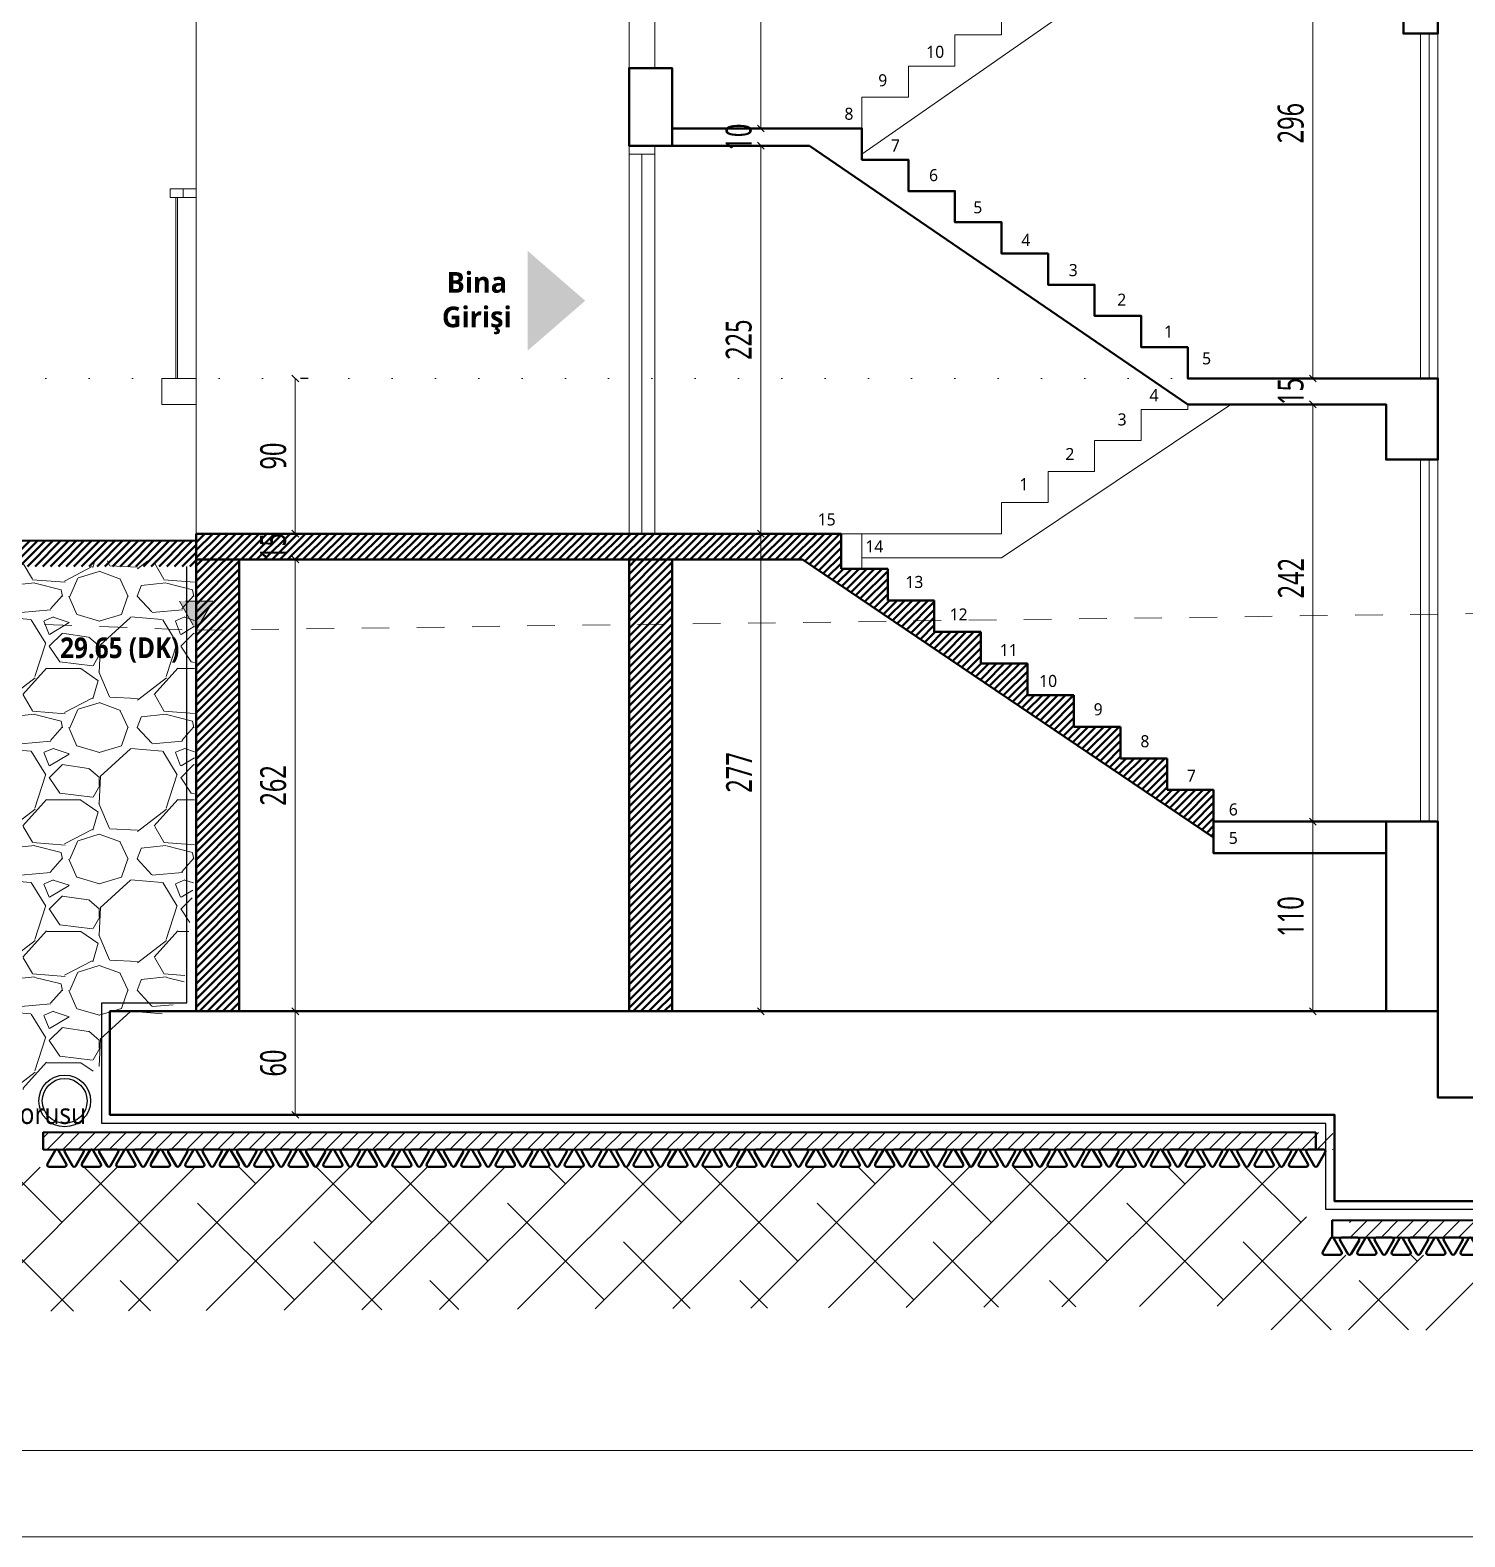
# Model space of a CAD drawing. Header units: metres. Extents: x 14968 to 56958, y -40276 to -31129.
# Drawn here: x 41974 to 42806, y -37376 to -36502 of the extents above; entities that cross this region are included whole.
import ezdxf
from ezdxf.enums import TextEntityAlignment as Align

# ---------------------------------------------------------------- set-up
doc = ezdxf.new("R2010")
doc.units = ezdxf.units.M
doc.linetypes.add('DOT', pattern=[0.25, 0, -0.25])
doc.linetypes.add('JIS_02_1.2', pattern=[64.008, 32.004, -32.004])
doc.layers.get('0').update_dxf_attribs({"lineweight": 13})
doc.layers.get('Defpoints').update_dxf_attribs({"lineweight": 9})
for name, color, linetype, lineweight in [('A ANTET', 7, 'Continuous', 13), ('A DIŞ ZEMİN', 7, 'Continuous', 50), ('A DUVAR', 7, 'Continuous', 25), ('A KAPI', 11, 'Continuous', 13), ('A KESİT BETONARME', 1, 'Continuous', 50), ('A KESİT MERDİVEN', 1, 'Continuous', 50), ('A KOLON TARAMA', 1, 'Continuous', 15), ('A KORKULUK', 87, 'Continuous', 9), ('A MERDİVEN', 3, 'Continuous', 13), ('A MERDİVEN BASAMAK', 3, 'Continuous', 13), ('A TABİİ ZEMİN ÇİZGİSİ', 81, 'JIS_02_1.2', 9), ('A TOPRAK', 17, 'Continuous', 5), ('A YAZI', 7, 'Continuous', 13), ('A YAZI MALZEME', 131, 'Continuous', 9), ('A YAZI VAZ', 7, 'Continuous', 13), ('A ÖLÇÜ İÇ', 31, 'Continuous', 13), ('A ÖLÇÜ KESİT', 31, 'Continuous', 9)]:
    doc.layers.add(name, color=color, linetype=linetype, lineweight=lineweight)
for name, color, linetype, lineweight, true_color in [('A GİRİŞ OKU', 1, 'Continuous', 13, 0xff0000), ('A KESİT DUVAR GÖRÜNÜŞ', 7, 'Continuous', 9, 0x848484), ('A KOT KESİT KAT HİZASI', 7, 'DOT', 15, 0xffff7f)]:
    doc.layers.add(name, color=color, linetype=linetype, lineweight=lineweight, true_color=true_color)
doc.layers.add('A YALITIM', color=6, linetype='BATTING')
doc.styles.add('HİB Segoe Semibold', font='')
doc.styles.add('HİB Segoe Semilight .7', font='segoeuisl.ttf', dxfattribs={"width": 0.7})
doc.styles.add('HİB Segoe Semilight .95', font='segoeuisl.ttf', dxfattribs={"width": 0.9})
doc.styles.get('HİB Segoe Semibold').set_extended_font_data('Segoe UI Semibold')
doc.linetypes.add('BATTING', pattern='A,0.00254,-2.54,[134,ltypeshp.shx,S=2.54,R=0,X=-2.54,Y=0],-5.08,[134,ltypeshp.shx,S=2.54,R=180,X=2.54,Y=0],-2.54', length=10.16254)
doc.dimstyles.new('HİB İÇ', dxfattribs={"dimtxt": 15, "dimasz": 18, "dimexe": 3, "dimexo": 10, "dimgap": 5, "dimtad": 1, "dimdec": 0, "dimzin": 0, "dimdsep": 46, "dimtxsty": 'HİB Segoe Semilight .7', "dimblk": 'NONE', "dimblk1": 'NONE', "dimblk2": 'NONE', "dimtsz": 2, "dimcen": 0.09, "dimclrd": 256, "dimclre": 256, "dimclrt": 256, "dimadec": 0, "dimazin": 0, "dimtfac": 1, "dimtdec": 4, "dimtix": 1, "dimtofl": 0, "dimtmove": 0, "dimatfit": 3, "dimfxl": 10, "dimfxlon": 1, "dimtvp": 1, "dimtolj": 1, "dimtzin": 0, "dimlwd": -1, "dimlwe": -3, "dimarcsym": 0})

# ---------------------------------------------------------------- blocks, each defined once
blk = doc.blocks.new('*D758')
at = {"layer": 'A ÖLÇÜ KESİT', "lineweight": -3, "ltscale": 0.5, "transparency": 16777216}
for p, q in [((42387.33, -36559.12), (42400.33, -36559.12)), ((42387.33, -36569.08), (42400.33, -36569.08))]:
    blk.add_line(p, q, dxfattribs=at)
at = {"layer": 'A ÖLÇÜ KESİT', "ltscale": 0.5, "transparency": 16777216}
for p, q in [((42395.33, -36557.12), (42399.33, -36561.12)), ((42397.33, -36559.12), (42397.33, -36555.12)), ((42399.33, -36571.08), (42395.33, -36567.08)), ((42397.33, -36569.08), (42397.33, -36573.08))]:
    blk.add_line(p, q, dxfattribs=at)
at = {"layer": 'Defpoints', "color": 0, "transparency": 16777216}
for p in [(42374.45, -36559.12), (42397.33, -36559.12), (42373.21, -36569.08)]:
    blk.add_point(p, dxfattribs=at)
at = {"layer": 'A ÖLÇÜ KESİT', "ltscale": 0.5, "transparency": 16777216, "insert": (42384.54, -36564.1), "char_height": 15, "attachment_point": 5, "rotation": 90, "style": 'HİB Segoe Semilight .7'}
blk.add_mtext('\\A1;10', dxfattribs=at)
blk = doc.blocks.new('_None')
blk = doc.blocks.new('*D757')
at = {"layer": 'A ÖLÇÜ KESİT', "ltscale": 0.5}
for p, q in [((42399.33, -36571.08), (42395.33, -36567.08)), ((42397.33, -36794.08), (42397.33, -36569.08)), ((42395.33, -36792.08), (42399.33, -36796.08))]:
    blk.add_line(p, q, dxfattribs=at)
at = {"layer": 'A ÖLÇÜ KESİT', "lineweight": -3, "ltscale": 0.5}
for p, q in [((42387.33, -36569.08), (42400.33, -36569.08)), ((42387.33, -36794.08), (42400.33, -36794.08))]:
    blk.add_line(p, q, dxfattribs=at)
at = {"layer": 'Defpoints', "color": 0}
for p in [(42373.21, -36569.08), (42397.33, -36569.08), (42345.91, -36794.08)]:
    blk.add_point(p, dxfattribs=at)
at = {"layer": 'A ÖLÇÜ KESİT', "ltscale": 0.5, "insert": (42384.58, -36681.58), "char_height": 15, "attachment_point": 5, "rotation": 90, "style": 'HİB Segoe Semilight .7'}
blk.add_mtext('\\A1;225', dxfattribs=at)
blk = doc.blocks.new('*U745')
at = {"layer": 'A KESİT BETONARME', "ltscale": 0.5}
for points in [[(-10.48, -3.33, 0.57735), (-9.52, -5), (-0.54, -5, 0.57735), (0.42, -3.33), (-4.07, 4.44, 0.57735), (-5.99, 4.44)], [(10.48, 3.33, 0.57735), (9.52, 5), (0.54, 5, 0.57735), (-0.42, 3.33), (4.07, -4.44, 0.57735), (5.99, -4.44)]]:
    blk.add_lwpolyline(points, format="xyb", close=True, dxfattribs=at)
blk = doc.blocks.new('*U744')
at = {"layer": 'A KESİT BETONARME', "color": 0, "linetype": 'ByBlock', "lineweight": -2, "transparency": 16777216}
for p in [(0, 0), (20, 0), (40, 0), (60, 0), (80, 0), (100, 0), (120, 0), (140, 0), (160, 0), (180, 0), (200, 0), (220, 0), (240, 0), (260, 0), (280, 0), (300, 0), (320, 0), (340, 0), (360, 0), (380, 0), (400, 0), (420, 0), (440, 0), (460, 0), (480, 0), (500, 0), (520, 0), (540, 0), (560, 0), (580, 0), (600, 0), (620, 0), (640, 0), (660, 0), (680, 0), (700, 0), (720, 0)]:
    blk.add_blockref('*U745', p, dxfattribs=at)
blk = doc.blocks.new('*D756')
at = {"layer": 'A ÖLÇÜ KESİT', "lineweight": -3, "ltscale": 0.5}
for p, q in [((42387.33, -36794.08), (42400.33, -36794.08)), ((42406.81, -37071.08), (42400.33, -37071.08))]:
    blk.add_line(p, q, dxfattribs=at)
at = {"layer": 'A ÖLÇÜ KESİT', "ltscale": 0.5}
for p, q in [((42399.33, -36796.08), (42395.33, -36792.08)), ((42397.33, -37071.08), (42397.33, -36794.08)), ((42395.33, -37069.08), (42399.33, -37073.08))]:
    blk.add_line(p, q, dxfattribs=at)
at = {"layer": 'Defpoints', "color": 0}
for p in [(42345.91, -36794.08), (42397.33, -36794.08), (42396.81, -37071.08)]:
    blk.add_point(p, dxfattribs=at)
at = {"layer": 'A ÖLÇÜ KESİT', "ltscale": 0.5, "insert": (42384.71, -36932.58), "char_height": 15, "attachment_point": 5, "rotation": 90, "style": 'HİB Segoe Semilight .7'}
blk.add_mtext('\\A1;277', dxfattribs=at)
blk = doc.blocks.new('*U747')
at = {"layer": 'A KESİT BETONARME', "ltscale": 0.5}
for points in [[(-10.48, -3.33, 0.57735), (-9.52, -5), (-0.54, -5, 0.57735), (0.42, -3.33), (-4.07, 4.44, 0.57735), (-5.99, 4.44)], [(10.48, 3.33, 0.57735), (9.52, 5), (0.54, 5, 0.57735), (-0.42, 3.33), (4.07, -4.44, 0.57735), (5.99, -4.44)]]:
    blk.add_lwpolyline(points, format="xyb", close=True, dxfattribs=at)
blk = doc.blocks.new('*U746')
at = {"layer": 'A KESİT BETONARME', "color": 0, "linetype": 'ByBlock', "lineweight": -2, "transparency": 16777216}
for p in [(0, 0), (20, 0), (40, 0), (60, 0), (80, 0), (100, 0), (120, 0), (140, 0), (160, 0), (180, 0), (200, 0), (220, 0), (240, 0), (260, 0), (280, 0), (300, 0)]:
    blk.add_blockref('*U747', p, dxfattribs=at)
blk = doc.blocks.new('TABİİ ZEMİN ÖLÇÜSÜ')
at = {"ltscale": 0.5}
h = blk.add_hatch(color=256, dxfattribs=at)
h.dxf.hatch_style = 1
h.paths.add_polyline_path([(9.74, 16.88), (-9.74, 16.88), (0, 0)])
blk.add_lwpolyline([(9.74, 16.88), (-9.74, 16.88), (0, 0)], close=True, dxfattribs=at)
at = {"ltscale": 0.5, "style": 'HİB Segoe Semilight .95', "width": 0.9}
blk.add_attdef('KOT', text='', height=12, dxfattribs=at).set_placement((-0.11, 30.27), align=Align.MIDDLE)
blk = doc.blocks.new('*D2867')
at = {"layer": 'A ÖLÇÜ İÇ', "ltscale": 0.5}
for p, q in [((42719.41, -36963.08), (42715.41, -36959.08)), ((42717.41, -36961.08), (42717.41, -37071.08)), ((42715.41, -37069.08), (42719.41, -37073.08))]:
    blk.add_line(p, q, dxfattribs=at)
at = {"layer": 'A ÖLÇÜ İÇ', "lineweight": -3, "ltscale": 0.5}
for p, q in [((42722.49, -36961.08), (42720.41, -36961.08)), ((42722.49, -37071.08), (42720.41, -37071.08))]:
    blk.add_line(p, q, dxfattribs=at)
at = {"layer": 'Defpoints', "color": 0}
for p in [(42712.49, -36961.08), (42712.49, -37071.08), (42717.41, -37071.08)]:
    blk.add_point(p, dxfattribs=at)
at = {"layer": 'A ÖLÇÜ İÇ', "ltscale": 0.5, "insert": (42704.62, -37016.08), "char_height": 15, "attachment_point": 5, "rotation": 90, "style": 'HİB Segoe Semilight .7'}
blk.add_mtext('\\A1;110', dxfattribs=at)
blk = doc.blocks.new('*D2868')
at = {"layer": 'A ÖLÇÜ İÇ', "lineweight": -3, "ltscale": 0.5}
for p, q in [((42707.62, -36719.08), (42720.41, -36719.08)), ((42715.22, -36961.08), (42720.41, -36961.08))]:
    blk.add_line(p, q, dxfattribs=at)
at = {"layer": 'A ÖLÇÜ İÇ', "ltscale": 0.5}
for p, q in [((42719.41, -36721.08), (42715.41, -36717.08)), ((42717.41, -36961.08), (42717.41, -36719.08)), ((42715.41, -36959.08), (42719.41, -36963.08))]:
    blk.add_line(p, q, dxfattribs=at)
at = {"layer": 'Defpoints', "color": 0}
for p in [(42697.62, -36719.08), (42717.41, -36719.08), (42705.22, -36961.08)]:
    blk.add_point(p, dxfattribs=at)
at = {"layer": 'A ÖLÇÜ İÇ', "ltscale": 0.5, "insert": (42704.79, -36819.9), "char_height": 15, "attachment_point": 5, "rotation": 90, "style": 'HİB Segoe Semilight .7'}
blk.add_mtext('\\A1;242', dxfattribs=at)
blk = doc.blocks.new('*D2869')
at = {"layer": 'A ÖLÇÜ İÇ', "ltscale": 0.5}
for p, q in [((42129.41, -36706.08), (42125.41, -36702.08)), ((42127.41, -36794.08), (42127.41, -36704.08)), ((42125.41, -36792.08), (42129.41, -36796.08))]:
    blk.add_line(p, q, dxfattribs=at)
at = {"layer": 'A ÖLÇÜ İÇ', "lineweight": -3, "ltscale": 0.5}
for p, q in [((42134.87, -36704.08), (42130.41, -36704.08)), ((42134.41, -36794.08), (42130.41, -36794.08))]:
    blk.add_line(p, q, dxfattribs=at)
at = {"layer": 'Defpoints', "color": 0}
for p in [(42124.87, -36704.08), (42127.41, -36704.08), (42124.41, -36794.08)]:
    blk.add_point(p, dxfattribs=at)
at = {"layer": 'A ÖLÇÜ İÇ', "ltscale": 0.5, "insert": (42114.65, -36749.08), "char_height": 15, "attachment_point": 5, "rotation": 90, "style": 'HİB Segoe Semilight .7'}
blk.add_mtext('\\A1;90', dxfattribs=at)
blk = doc.blocks.new('*D2870')
at = {"layer": 'A ÖLÇÜ İÇ', "lineweight": -3, "ltscale": 0.5}
for p, q in [((42124.87, -36794.08), (42124.41, -36794.08)), ((42124.87, -36809.08), (42124.41, -36809.08))]:
    blk.add_line(p, q, dxfattribs=at)
at = {"layer": 'A ÖLÇÜ İÇ', "ltscale": 0.5}
for p, q in [((42125.41, -36792.08), (42129.41, -36796.08)), ((42127.41, -36794.08), (42127.41, -36790.08)), ((42129.41, -36811.08), (42125.41, -36807.08)), ((42127.41, -36809.08), (42127.41, -36813.08))]:
    blk.add_line(p, q, dxfattribs=at)
at = {"layer": 'Defpoints', "color": 0}
for p in [(42134.87, -36794.08), (42127.41, -36809.08), (42134.87, -36809.08)]:
    blk.add_point(p, dxfattribs=at)
at = {"layer": 'A ÖLÇÜ İÇ', "ltscale": 0.5, "insert": (42114.61, -36801.58), "char_height": 15, "attachment_point": 5, "rotation": 90, "style": 'HİB Segoe Semilight .7'}
blk.add_mtext('\\A1;15', dxfattribs=at)
blk = doc.blocks.new('*D2871')
at = {"layer": 'A ÖLÇÜ İÇ', "lineweight": -3, "ltscale": 0.5}
for p, q in [((42124.87, -36809.08), (42124.41, -36809.08)), ((42135.15, -37071.08), (42124.41, -37071.08))]:
    blk.add_line(p, q, dxfattribs=at)
at = {"layer": 'A ÖLÇÜ İÇ', "ltscale": 0.5}
for p, q in [((42129.41, -36811.08), (42125.41, -36807.08)), ((42127.41, -36809.08), (42127.41, -37071.08)), ((42125.41, -37069.08), (42129.41, -37073.08))]:
    blk.add_line(p, q, dxfattribs=at)
at = {"layer": 'Defpoints', "color": 0}
for p in [(42134.87, -36809.08), (42127.41, -37071.08), (42145.15, -37071.08)]:
    blk.add_point(p, dxfattribs=at)
at = {"layer": 'A ÖLÇÜ İÇ', "ltscale": 0.5, "insert": (42114.65, -36940.08), "char_height": 15, "attachment_point": 5, "rotation": 90, "style": 'HİB Segoe Semilight .7'}
blk.add_mtext('\\A1;262', dxfattribs=at)
blk = doc.blocks.new('*D2872')
at = {"layer": 'A ÖLÇÜ İÇ', "lineweight": -3, "ltscale": 0.5}
for p, q in [((42135.15, -37071.08), (42124.41, -37071.08)), ((42134.08, -37131.08), (42124.41, -37131.08))]:
    blk.add_line(p, q, dxfattribs=at)
at = {"layer": 'A ÖLÇÜ İÇ', "ltscale": 0.5}
for p, q in [((42129.41, -37073.08), (42125.41, -37069.08)), ((42127.41, -37071.08), (42127.41, -37131.08)), ((42125.41, -37129.08), (42129.41, -37133.08))]:
    blk.add_line(p, q, dxfattribs=at)
at = {"layer": 'Defpoints', "color": 0}
for p in [(42145.15, -37071.08), (42127.41, -37131.08), (42144.08, -37131.08)]:
    blk.add_point(p, dxfattribs=at)
at = {"layer": 'A ÖLÇÜ İÇ', "ltscale": 0.5, "insert": (42114.65, -37101.08), "char_height": 15, "attachment_point": 5, "rotation": 90, "style": 'HİB Segoe Semilight .7'}
blk.add_mtext('\\A1;60', dxfattribs=at)
blk = doc.blocks.new('*D2889')
at = {"layer": 'A ÖLÇÜ İÇ', "lineweight": -3, "ltscale": 0.5}
for p, q in [((42707.41, -36704.08), (42720.41, -36704.08)), ((42707.41, -36719.08), (42720.41, -36719.08))]:
    blk.add_line(p, q, dxfattribs=at)
at = {"layer": 'A ÖLÇÜ İÇ', "ltscale": 0.5}
for p, q in [((42715.41, -36702.08), (42719.41, -36706.08)), ((42717.41, -36704.08), (42717.41, -36700.08)), ((42719.41, -36721.08), (42715.41, -36717.08)), ((42717.41, -36719.08), (42717.41, -36723.08))]:
    blk.add_line(p, q, dxfattribs=at)
at = {"layer": 'Defpoints', "color": 0}
for p in [(42692.02, -36704.08), (42717.41, -36704.08), (42690.23, -36719.08)]:
    blk.add_point(p, dxfattribs=at)
at = {"layer": 'A ÖLÇÜ İÇ', "ltscale": 0.5, "insert": (42704.62, -36711.58), "char_height": 15, "attachment_point": 5, "rotation": 90, "style": 'HİB Segoe Semilight .7'}
blk.add_mtext('\\A1;15', dxfattribs=at)
blk = doc.blocks.new('*D2890')
at = {"layer": 'A ÖLÇÜ İÇ', "lineweight": -3, "ltscale": 0.5}
for p, q in [((42707.41, -36407.97), (42720.41, -36407.97)), ((42707.41, -36704.08), (42714.41, -36704.08))]:
    blk.add_line(p, q, dxfattribs=at)
at = {"layer": 'A ÖLÇÜ İÇ', "ltscale": 0.5}
for p, q in [((42719.41, -36409.97), (42715.41, -36405.97)), ((42717.41, -36704.08), (42717.41, -36407.97)), ((42715.41, -36702.08), (42719.41, -36706.08))]:
    blk.add_line(p, q, dxfattribs=at)
at = {"layer": 'Defpoints', "color": 0}
for p in [(42612.16, -36407.97), (42717.41, -36407.97), (42717.41, -36704.08)]:
    blk.add_point(p, dxfattribs=at)
at = {"layer": 'A ÖLÇÜ İÇ', "ltscale": 0.5, "insert": (42704.66, -36556.02), "char_height": 15, "attachment_point": 5, "rotation": 90, "style": 'HİB Segoe Semilight .7'}
blk.add_mtext('\\A1;296', dxfattribs=at)
blk = doc.blocks.new('*D3031')
at = {"layer": 'A ÖLÇÜ İÇ', "lineweight": -3, "ltscale": 0.5}
for p, q in [((42387.33, -36269.08), (42400.33, -36269.08)), ((42387.33, -36559.08), (42400.33, -36559.08))]:
    blk.add_line(p, q, dxfattribs=at)
at = {"layer": 'A ÖLÇÜ İÇ', "ltscale": 0.5}
for p, q in [((42399.33, -36271.08), (42395.33, -36267.08)), ((42397.33, -36269.08), (42397.33, -36559.08)), ((42395.33, -36557.08), (42399.33, -36561.08))]:
    blk.add_line(p, q, dxfattribs=at)
at = {"layer": 'Defpoints', "color": 0}
for p in [(42371.01, -36269.08), (42371.01, -36559.08), (42397.33, -36559.08)]:
    blk.add_point(p, dxfattribs=at)
at = {"layer": 'A ÖLÇÜ İÇ', "ltscale": 0.5, "insert": (42384.58, -36414.08), "char_height": 15, "attachment_point": 5, "rotation": 90, "style": 'HİB Segoe Semilight .7'}
blk.add_mtext('\\A1;290', dxfattribs=at)

msp = doc.modelspace()

# ---------------------------------------------------------------- hatches: boundary and pattern name
at = {"layer": 'A DIŞ ZEMİN', "ltscale": 0.5, "true_color": 0x848484, "transparency": 33554687}
h = msp.add_hatch(dxfattribs=at)
h.set_pattern_fill('ANSI31', color=252)
h.set_pattern_definition([(45, (-275.6277, -5364.2766), (-2.24506403, 2.24506403), [])])
h.paths.add_polyline_path([(42069.91, -36798.08), (41297.24, -36798.08), (41297.24, -36816.08), (41133.54, -36816.08), (41133.54, -36831.08), (41312.24, -36831.08), (41312.24, -36813.08), (42069.91, -36813.08)])
at = {"layer": 'A GİRİŞ OKU', "ltscale": 100, "transparency": 33554687}
h = msp.add_hatch(color=256, dxfattribs=at)
h.dxf.hatch_style = 1
h.paths.add_polyline_path([(42262.19, -36687.86), (42262.19, -36630.12), (42295.52, -36658.99)])
at = {"layer": 'A KESİT MERDİVEN', "ltscale": 0.5, "transparency": 33554687}
h = msp.add_hatch(dxfattribs=at)
h.set_pattern_fill('ANSI31', color=256)
h.paths.add_polyline_path([(43014.91, -34686.95), (43034.76, -34686.95), (43034.76, -34674.08), (42300.91, -34674.08), (42300.91, -34689.08), (42320.91, -34689.08), (42320.91, -34964.08), (42335.91, -34964.08), (42335.91, -34689.08), (42999.91, -34689.08), (42999.91, -34964.08), (43014.91, -34964.08)])
h.paths.add_polyline_path([(43014.91, -35254.08), (43014.91, -35009.08), (42989.91, -35009.08), (42989.91, -35254.08)])
h.paths.add_polyline_path([(43014.91, -35544.08), (43014.91, -35299.08), (42989.91, -35299.08), (42989.91, -35544.08)])
h.paths.add_polyline_path([(43014.91, -35834.08), (43014.91, -35589.08), (42989.91, -35589.08), (42989.91, -35834.08)])
h.paths.add_polyline_path([(43014.91, -36124.08), (43014.91, -35879.08), (42989.91, -35879.08), (42989.91, -36124.08)])
h.paths.add_polyline_path([(43014.91, -36414.08), (43014.91, -36169.08), (42989.91, -36169.08), (42989.91, -36414.08)])
h.paths.add_polyline_path([(42989.91, -36751.08), (42989.91, -37071.08), (43014.91, -37071.08), (43014.91, -36751.08)])
h.paths.add_polyline_path([(43014.91, -36704.08), (43014.91, -36459.08), (42989.91, -36459.08), (42989.91, -36704.08)])
h.paths.add_polyline_path([(43229.91, -36751.08), (43205, -36751.08), (43205, -37071.08), (43230, -37071.08), (43230, -36751.08)])
h.paths.add_polyline_path([(42320.91, -36809.08), (42320.91, -37071.08), (42345.91, -37071.08), (42345.91, -36809.08)])
h = msp.add_hatch(dxfattribs=at)
h.set_pattern_fill('ANSI31', color=256)
h.paths.add_polyline_path([(42069.91, -36794.08), (42069.91, -36809.08), (42320.91, -36809.08), (42320.91, -36809.08), (42421.58, -36809.08), (42659.92, -36970.22), (42659.92, -36961.08), (42659.92, -36942.72), (42632.92, -36942.72), (42632.92, -36924.39), (42605.92, -36924.39), (42605.92, -36906.06), (42578.92, -36906.06), (42578.92, -36887.73), (42551.92, -36887.73), (42551.92, -36869.4), (42524.92, -36869.4), (42524.92, -36851.07), (42497.92, -36851.07), (42497.92, -36832.74), (42470.92, -36832.74), (42470.92, -36814.41), (42443.92, -36814.41), (42443.92, -36794.08), (42320.91, -36794.08), (42320.91, -36794.08)])
h.paths.add_polyline_path([(42069.91, -36809.08), (42069.91, -37071.08), (42094.91, -37071.08), (42094.91, -36809.08)])
at = {"layer": 'A KOLON TARAMA', "ltscale": 100, "transparency": 33554687}
h = msp.add_hatch(dxfattribs=at)
h.set_pattern_fill('ANSI31', color=256, scale=2)
h.set_pattern_definition([(45, (23358.3574, -31933.7926), (-4.490128, 4.490128), [])])
h.paths.add_polyline_path([(41981.22, -37141.18), (42729.09, -37141.36), (42729.09, -37151.36), (41981.22, -37151.18)])
h = msp.add_hatch(dxfattribs=at)
h.set_pattern_fill('ANSI31', color=256, scale=2)
h.set_pattern_definition([(45, (23826.4806, -31984.846), (-4.490128, 4.490128), [])])
h.paths.add_polyline_path([(42738.69, -37192.23), (43042.68, -37192.41), (43042.68, -37202.41), (42738.69, -37202.23)])
at = {"layer": 'A TOPRAK', "ltscale": 0.5, "true_color": 0x848484, "transparency": 33554687}
h = msp.add_hatch(dxfattribs=at)
h.set_pattern_fill('GRAVL1', color=252, scale=3)
h.set_pattern_definition([(228.0128, (-146.7053, -5284.0897), (-609.5998653, -685.80010223), [10.25164, -1014.91451]), (184.9697, (-153.5633, -5291.7097), (914.40008013, 76.1993376), [17.59214, -1741.62148]), (132.5104, (-171.0893, -5293.2337), (761.99929274, -838.20066095), [12.40445, -1228.04164]), (267.2737, (-200.8073, -5312.2837), (76.19969655, 1524.00002248), [16.02014, -1585.99312]), (292.8337, (-201.5693, -5328.2857), (-381.0007548, 914.39972658), [15.70901, -1555.19422]), (357.2737, (-195.4733, -5342.7637), (-1524.00002248, 76.19969655), [16.02014, -1585.99312]), (37.6942, (-179.4713, -5343.5257), (-990.60055974, -761.99926887), [21.18581, -2097.39349]), (72.2553, (-162.7073, -5330.5717), (533.40082012, 1676.39971282), [20.00159, -1980.15766]), (121.4296, (-156.6113, -5311.5217), (-609.60062744, 990.59962178), [16.07439, -1591.36636]), (175.2364, (-164.993, -5297.8057), (838.2000721, -76.1993548), [18.3514, -899.21814]), (222.3974, (-183.2813, -5296.2817), (-914.40056015, -838.19939665), [23.73234, -2349.50317]), (138.8141, (-125.369, -5313.046), (-533.4002245, 457.1997953), [8.10014, -801.91691]), (171.4692, (-131.4653, -5307.7117), (990.5998693, -152.40060275), [15.41046, -1525.63914]), (225, (-146.705, -5305.426), (-1e-14, -76.200024), [10.77628, -96.98675]), (203.1986, (-152.039, -5296.282), (380.9999795, 152.400101), [5.80324, -574.51866]), (291.8014, (-157.373, -5298.568), (-76.199993, 228.6000208), [8.20697, -402.1426]), (30.9638, (-154.325, -5306.188), (228.5998493, 152.4001892), [13.32959, -430.98895]), (161.5651, (-142.895, -5299.33), (152.400033, -76.199878), [9.63861, -231.32697]), (16.3895, (-201.5693, -5298.5677), (762.00016752, 228.5994445), [13.50264, -1336.76479]), (70.3462, (-188.6153, -5294.7577), (-304.79963785, -838.20016273), [11.32797, -1121.46649]), (293.1986, (-142.895, -5284.09), (-152.400101, 380.9999795), [11.6064, -568.7155]), (343.6105, (-138.3233, -5294.7577), (-762.00016752, 228.5994445), [13.50264, -1336.76479]), (339.444, (-201.569, -5345.812), (-381.0001406, 152.399695), [13.02106, -638.03205]), (294.7751, (-189.3773, -5350.3837), (-380.9994048, 838.20026074), [10.91016, -1080.1078]), (66.8014, (-142.133, -5360.29), (152.400101, 380.9999795), [11.6064, -568.7155]), (17.354, (-137.5613, -5349.6217), (-990.60015386, -304.79958107), [12.77348, -1264.57131]), (69.444, (-179.471, -5360.29), (-152.399695, -381.0001406), [6.51053, -644.54258]), (101.3099, (-146.705, -5360.29), (-76.1998196, 304.8000573), [3.88544, -384.65981]), (165.9638, (-147.467, -5356.48), (228.6000416, -76.199852), [15.70901, -298.47159]), (186.009, (-162.7073, -5352.6697), (761.99998102, 76.199948), [14.55801, -1441.24093]), (303.6901, (-154.325, -5313.046), (-76.200102, 152.399966), [10.98972, -263.75327]), (353.1572, (-148.2293, -5322.1897), (1295.39995165, -152.40060944), [19.1867, -1899.4803]), (60.9454, (-129.179, -5324.476), (-304.8000021, -533.4000293), [7.84525, -776.68176]), (90, (-125.37, -5317.62), (-76.2, 76.2), [4.572, -71.628]), (120.2564, (-164.2313, -5350.3837), (304.7996104, -533.40018714), [10.58601, -1048.01822]), (48.0128, (-169.5653, -5341.2397), (609.5998653, 685.80010223), [20.50329, -1004.66286]), (0, (-155.85, -5326), (76.2, 76.2), [19.812, -56.388]), (325.3048, (-136.0373, -5325.9997), (-761.99956253, 533.40065605), [12.04829, -1192.77948]), (254.0546, (-126.131, -5332.858), (-76.1999916, -304.8000097), [11.09487, -543.64951]), (207.646, (-129.1793, -5343.5257), (-1447.7996805, -762.00058774), [18.06435, -1788.37392]), (175.4261, (-145.1813, -5351.9077), (-990.60004254, 76.19960385), [19.11088, -1891.97544])])
h.paths.add_polyline_path([(42068.97, -36993.08), (42068.97, -36809.92), (41871.65, -36809.92), (41925.1, -37122.82), (42003.3, -37111.53), (42062.26, -37062.52), (42068.57, -36993.54)])
at = {"layer": 'A TOPRAK', "ltscale": 0.5, "transparency": 33554687}
h = msp.add_hatch(dxfattribs=at)
h.set_pattern_fill('ANSI38-METRIC', color=256, scale=10)
h.set_pattern_definition([(45, (54.37, -5493.277), (-22.45064, 22.45064), []), (135, (54.37, -5493.277), (-67.35192, 22.45064), [79.375, -47.625])])
h.paths.add_polyline_path([(41890.69, -36942.9), (41862.74, -36816.08), (41317.41, -36816.08), (41612.2, -37246.66), (42675.46, -37242.08), (42676, -37255.71), (43103.9, -37256.47), (43108.27, -37248.08), (43445.85, -37253.41), (43620.1, -36852.24), (43443.88, -36853.81), (43341.6, -37161.98), (43063.91, -37167.5), (43061.9, -37211.95), (42712.94, -37212.51), (42715, -37160.96), (41936.93, -37161.4)])

# ---------------------------------------------------------------- linework, layer by layer
at = {"ltscale": 0.5}
for p, q in [((42320.91, -36524.08), (42320.91, -36314.12)), ((42335.91, -36524.08), (42335.91, -36314.12))]:
    msp.add_line(p, q, dxfattribs=at)
at = {"layer": 'A ANTET'}
msp.add_lwpolyline([(28638.92, -34475.86), (56958.33, -34475.86), (56958.33, -37375.86), (28638.92, -37375.86)], close=True, dxfattribs=at)
at = {"layer": 'A DIŞ ZEMİN', "ltscale": 0.5, "const_width": 1}
msp.add_lwpolyline([(42069.91, -36798.14), (41447.24, -36798.08), (41297.24, -36798.08), (41297.24, -36816.08), (41132.78, -36816.08)], dxfattribs=at)
at = {"layer": 'A DUVAR', "linetype": 'ByBlock', "ltscale": 100}
for radius in [15, 13]:
    msp.add_circle((41993.68, -37123.05), radius, dxfattribs=at)
at = {"layer": 'A KAPI', "ltscale": 0.5}
for p, q in [((42779.91, -36504.08), (42779.91, -36704.08)), ((42784.91, -36504.08), (42784.91, -36704.08)), ((42789.91, -36504.08), (42789.91, -36704.08)), ((42779.92, -36751.08), (42779.92, -36961.08)), ((42784.92, -36751.08), (42784.92, -36961.08)), ((42789.92, -36751.08), (42789.92, -36961.08))]:
    msp.add_line(p, q, dxfattribs=at)
at = {"layer": 'A KAPI'}
for p, q in [((42335.91, -36569.08), (42320.91, -36569.08)), ((42320.91, -36794.08), (42320.91, -36574.08)), ((42328.41, -36794.08), (42328.41, -36574.08)), ((42335.91, -36794.08), (42335.91, -36574.08))]:
    msp.add_line(p, q, dxfattribs=at)
msp.add_lwpolyline([(42320.91, -36569.08), (42320.91, -36574.08), (42335.91, -36574.08), (42335.91, -36569.08)], close=True, dxfattribs=at)
at = {"layer": 'A KESİT BETONARME', "ltscale": 0.5}
for p, q in [((42069.91, -37071.08), (42069.91, -36794.08)), ((42094.91, -37071.08), (42094.91, -36809.08)), ((42320.91, -37071.08), (42320.91, -36809.08)), ((42345.91, -37071.08), (42345.91, -36809.08))]:
    msp.add_line(p, q, dxfattribs=at)
at = {"layer": 'A KESİT BETONARME', "linetype": 'ByBlock', "ltscale": 100}
for points in [[(42769.91, -36494.08), (42789.91, -36494.08), (42789.91, -36504.08), (42769.91, -36504.08)], [(41981.22, -37141.18), (42719.09, -37141.36), (42719.09, -37151.36), (41981.22, -37151.18)], [(42728.69, -37192.23), (43052.68, -37192.41), (43052.68, -37202.41), (42728.69, -37202.23)]]:
    msp.add_lwpolyline(points, close=True, dxfattribs=at)
at = {"layer": 'A KESİT BETONARME', "ltscale": 0.5}
for points in [[(42345.91, -36569.08), (42320.91, -36569.08), (42320.91, -36524.08), (42345.91, -36524.08)], [(42989.91, -37121.08), (42789.92, -37121.08), (42789.92, -37071.08), (42019.92, -37071.08), (42019.92, -37131.08), (42729.92, -37131.08), (42729.92, -37181.08), (43049.91, -37181.08), (43049.91, -37131.08), (43279.91, -37131.08), (43279.91, -37071.08), (42989.91, -37071.08)]]:
    msp.add_lwpolyline(points, close=True, dxfattribs=at)
at = {"layer": 'A KESİT DUVAR GÖRÜNÜŞ', "ltscale": 0.5}
msp.add_line((42069.91, -35009.08), (42069.91, -36864.14), dxfattribs=at)
msp.add_lwpolyline([(42069.91, -36704.08), (42049.91, -36704.08), (42049.91, -36719.08), (42069.91, -36719.08)], dxfattribs=at)
at = {"layer": 'A KESİT MERDİVEN', "ltscale": 0.5}
for p, q in [((42069.91, -36794.08), (42320.91, -36794.08)), ((42320.91, -36794.08), (42443.92, -36794.08)), ((42335.91, -36794.08), (42443.92, -36794.08)), ((42443.92, -36794.08), (42443.92, -36814.41)), ((42069.91, -36809.08), (42320.91, -36809.08)), ((42421.58, -36809.08), (42320.91, -36809.08)), ((42421.58, -36809.08), (42659.92, -36970.22)), ((42443.92, -36814.41), (42470.92, -36814.41)), ((42470.92, -36814.41), (42470.92, -36832.74)), ((42470.92, -36832.74), (42497.92, -36832.74)), ((42497.92, -36832.74), (42497.92, -36851.07)), ((42497.92, -36851.07), (42524.92, -36851.07)), ((42524.92, -36851.07), (42524.92, -36869.4)), ((42524.92, -36869.4), (42551.92, -36869.4)), ((42551.92, -36869.4), (42551.92, -36887.73)), ((42551.92, -36887.73), (42578.92, -36887.73)), ((42578.92, -36887.73), (42578.92, -36906.06)), ((42578.92, -36906.06), (42605.92, -36906.06)), ((42605.92, -36906.06), (42605.92, -36924.39)), ((42605.92, -36924.39), (42632.92, -36924.39)), ((42632.92, -36924.39), (42632.92, -36942.72)), ((42632.92, -36942.72), (42659.92, -36942.72)), ((42659.92, -36942.72), (42659.92, -36961.08))]:
    msp.add_line(p, q, dxfattribs=at)
for points in [[(42345.91, -36559.08), (42345.91, -36569.08), (42425.52, -36569.08), (42644.91, -36719.08), (42759.91, -36719.08), (42759.91, -36751.08), (42789.91, -36751.08), (42789.91, -36704.08), (42644.91, -36704.08), (42644.91, -36685.96), (42617.91, -36685.96), (42617.91, -36667.84), (42590.91, -36667.84), (42590.91, -36649.72), (42563.91, -36649.72), (42563.91, -36631.6), (42536.91, -36631.6), (42536.91, -36613.48), (42509.91, -36613.48), (42509.91, -36595.36), (42482.91, -36595.36), (42482.91, -36577.24), (42455.91, -36577.24), (42455.91, -36559.08)], [(42659.92, -36961.08), (42759.91, -36961.08), (42759.91, -36979.38), (42659.92, -36979.38)], [(42759.91, -36961.08), (42759.91, -37071.08), (42789.91, -37071.08), (42789.91, -36961.08)]]:
    msp.add_lwpolyline(points, close=True, dxfattribs=at)
at = {"layer": 'A KORKULUK', "ltscale": 0.5}
for p, q in [((42062.41, -36594.08), (42069.91, -36594.08)), ((42062.41, -36599.08), (42069.91, -36599.08))]:
    msp.add_line(p, q, dxfattribs=at)
for points in [[(42054.91, -36594.08), (42062.41, -36594.08), (42062.41, -36599.08), (42054.91, -36599.08)], [(42058.16, -36599.08), (42058.16, -36704.08), (42059.16, -36704.08), (42059.16, -36599.08)]]:
    msp.add_lwpolyline(points, close=True, dxfattribs=at)
at = {"layer": 'A KOT KESİT KAT HİZASI', "ltscale": 100}
msp.add_line((41932.6, -36704.08), (43490.31, -36704.08), dxfattribs=at)
at = {"layer": 'A MERDİVEN', "ltscale": 0.5}
for p, q in [((42455.91, -36573.9), (42663.66, -36429.08)), ((42443.92, -36794.08), (42455.91, -36794.08)), ((42455.91, -36814.41), (42455.91, -36794.08))]:
    msp.add_line(p, q, dxfattribs=at)
for points in [[(42455.91, -36559.12), (42455.91, -36541), (42482.91, -36541), (42482.91, -36522.88), (42509.91, -36522.88), (42509.91, -36504.76), (42536.91, -36504.76), (42536.91, -36486.64), (42563.91, -36486.64), (42563.91, -36468.52), (42590.91, -36468.52), (42590.91, -36450.4), (42617.91, -36450.4), (42617.91, -36432.28), (42644.91, -36432.28), (42644.91, -36429.08)], [(42455.91, -36794.08), (42536.91, -36794.08), (42536.91, -36776.08), (42563.91, -36776.08), (42563.91, -36758.08), (42590.91, -36758.08), (42590.91, -36740.08), (42617.91, -36740.08), (42617.91, -36722.08), (42644.91, -36722.08), (42644.91, -36719.08)], [(42455.91, -36808.14), (42536.91, -36808.14), (42669.85, -36719.08)]]:
    msp.add_lwpolyline(points, dxfattribs=at)
at = {"layer": 'A TABİİ ZEMİN ÇİZGİSİ', "ltscale": 0.5}
msp.add_lwpolyline([(41182.4, -36816.08), (42069.91, -36850.08), (43229.91, -36835.08), (43631.04, -36835.08)], dxfattribs=at)
at = {"layer": 'A YALITIM', "ltscale": 0.5}
msp.add_lwpolyline([(43234.91, -36835.08), (43234.91, -37066.08), (43284.91, -37066.08), (43284.91, -37136.08), (43054.91, -37136.08), (43054.91, -37186.08), (42724.92, -37186.08), (42724.92, -37136.08), (42015.14, -37136.08), (42015.14, -37066.08), (42064.55, -37066.08), (42064.55, -36813.11)], dxfattribs=at)
at = {"layer": 'A YAZI VAZ', "ltscale": 0.5}
msp.add_lwpolyline([(41022.94, -34525.86), (43748.22, -34525.86), (43748.22, -37325.86), (41022.94, -37325.86)], close=True, dxfattribs=at)

# ---------------------------------------------------------------- block references
at = {"layer": 'A KESİT BETONARME', "linetype": 'ByBlock', "ltscale": 100}
for name, p in [('*U744', (41994.18, -37156.18)), ('*U746', (42733.72, -37207.23))]:
    msp.add_blockref(name, p, dxfattribs=at)
at = {"layer": 'A TABİİ ZEMİN ÇİZGİSİ', "ltscale": 0.5}
ref = msp.add_blockref('TABİİ ZEMİN ÖLÇÜSÜ', (42069.91, -36850.08), dxfattribs=at)
ref.add_attrib('KOT', '29.65 (DK)', dxfattribs={"ltscale": 0.5, "height": 12, "style": 'HİB Segoe Semibold', "width": 0.9}).set_placement((42025.59, -36861.49), align=Align.MIDDLE)

# ---------------------------------------------------------------- texts
at = {"layer": 'A MERDİVEN BASAMAK', "style": 'HİB Segoe Semilight .95'}
for s, p in [('10', (42493.23, -36518.14)), ('9', (42465.43, -36534.63)), ('8', (42445.82, -36554.07)), ('7', (42472.76, -36572.45)), ('6', (42494.89, -36589.66)), ('5', (42520.53, -36608.29)), ('4', (42548.45, -36627.2)), ('3', (42575.89, -36644.7)), ('2', (42604.01, -36661.87)), ('1', (42631.12, -36680.39)), ('5', (42653.23, -36695.89)), ('4', (42622.71, -36717.28)), ('3', (42604.21, -36731.31)), ('2', (42573.94, -36751.4)), ('1', (42547.3, -36768.87)), ('15', (42430.3, -36789.32)), ('14', (42457.94, -36804.91)), ('13', (42481.16, -36825.58)), ('12', (42506.81, -36844.41)), ('11', (42535.86, -36865.1)), ('10', (42558.71, -36883)), ('9', (42590.33, -36899.42)), ('8', (42617.44, -36917.94)), ('7', (42644.4, -36937.87)), ('6', (42668.71, -36957.51)), ('5', (42668.71, -36973.99))]:
    msp.add_text(s, height=7, dxfattribs=at).set_placement(p)
at = {"layer": 'A YAZI', "ltscale": 100, "insert": (42226.67, -36642.38), "char_height": 12, "width": 74.1698, "attachment_point": 2, "style": 'HİB Segoe Semibold'}
msp.add_mtext('\\pxi-3,l4,t4;Bina\\PGirişi', dxfattribs=at)
at = {"layer": 'A YAZI MALZEME', "ltscale": 100, "insert": (42006.08, -37124.41), "char_height": 12, "width": 104.1555, "attachment_point": 3, "style": 'HİB Segoe Semilight .95'}
msp.add_mtext('Drenaj Borusu', dxfattribs=at)

# ---------------------------------------------------------------- dimensions: what is measured, and where the dimension line sits
at = {"layer": 'A ÖLÇÜ İÇ', "ltscale": 0.5}
dim = msp.add_linear_dim(base=(42397.33, -36559.08), p1=(42371.01, -36269.08), p2=(42371.01, -36559.08), angle=90, dimstyle='HİB İÇ', override={"dimtxt": 15}, dxfattribs=at)
dim.commit()
dim.dimension.update_dxf_attribs({"geometry": '*D3031', "text_midpoint": (42384.58, -36414.08)})
for base, p1, p2, picture, middle in [((42717.41, -36407.97), (42717.41, -36704.08), (42612.16, -36407.97), '*D2890', (42704.66, -36556.02)), ((42127.41, -36704.08), (42124.41, -36794.08), (42124.87, -36704.08), '*D2869', (42114.65, -36749.08)), ((42717.41, -36704.08), (42690.23, -36719.08), (42692.02, -36704.08), '*D2889', (42704.62, -36711.58)), ((42127.41, -36809.08), (42134.87, -36794.08), (42134.87, -36809.08), '*D2870', (42114.61, -36801.58)), ((42127.41, -37071.08), (42134.87, -36809.08), (42145.15, -37071.08), '*D2871', (42114.65, -36940.08)), ((42717.41, -37071.08), (42712.49, -36961.08), (42712.49, -37071.08), '*D2867', (42704.62, -37016.08)), ((42127.41, -37131.08), (42145.15, -37071.08), (42144.08, -37131.08), '*D2872', (42114.65, -37101.08))]:
    dim = msp.add_linear_dim(base=base, p1=p1, p2=p2, angle=90, dimstyle='HİB İÇ', dxfattribs=at)
    dim.commit()
    dim.dimension.update_dxf_attribs({"geometry": picture, "text_midpoint": middle})
dim = msp.add_linear_dim(base=(42717.41, -36719.08), p1=(42705.22, -36961.08), p2=(42697.62, -36719.08), angle=90, dimstyle='HİB İÇ', dxfattribs=at)
dim.commit()
dim.dimension.update_dxf_attribs({"geometry": '*D2868', "text_midpoint": (42717.41, -36819.9), "dimtype": 160})
at = {"layer": 'A ÖLÇÜ KESİT', "ltscale": 0.5}
for base, p1, p2, picture, middle in [((42397.33, -36559.12), (42373.21, -36569.08), (42374.45, -36559.12), '*D758', (42384.54, -36564.1)), ((42397.33, -36569.08), (42345.91, -36794.08), (42373.21, -36569.08), '*D757', (42384.58, -36681.58)), ((42397.33, -36794.08), (42396.81, -37071.08), (42345.91, -36794.08), '*D756', (42384.71, -36932.58))]:
    dim = msp.add_linear_dim(base=base, p1=p1, p2=p2, angle=90, dimstyle='HİB İÇ', override={"dimtxt": 15}, dxfattribs=at)
    dim.commit()
    dim.dimension.update_dxf_attribs({"geometry": picture, "text_midpoint": middle})

doc.saveas('drawing.dxf')
